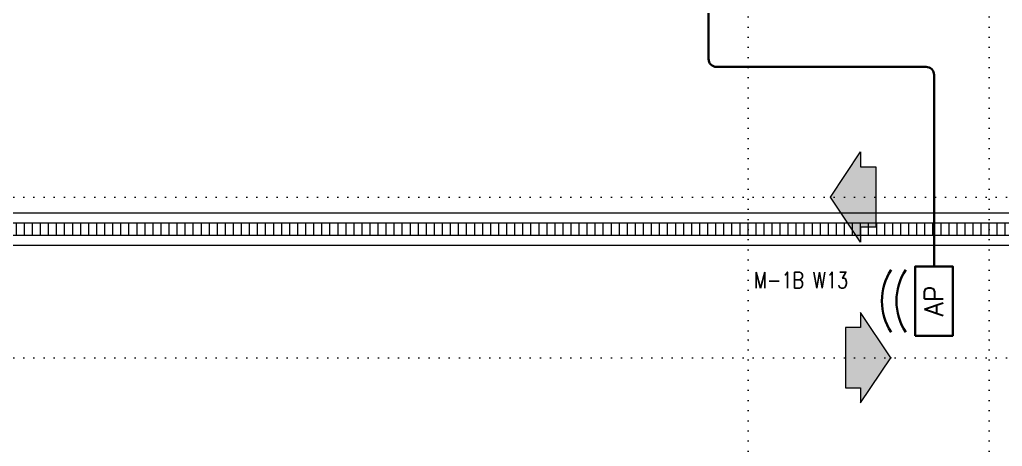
# Model space of a CAD drawing. Header units: metres. Extents: x -13621 to 152406, y -16073 to 22221.
# Drawn here: x 2294 to 3516, y 4170 to 4701 of the extents above; entities that cross this region are included whole.
import ezdxf

# ---------------------------------------------------------------- set-up
doc = ezdxf.new("R2010")
doc.units = ezdxf.units.M
doc.header["$LTSCALE"] = 100
doc.header["$MEASUREMENT"] = 0
doc.linetypes.add('DOT2', pattern=[0.125, 0, -0.125])
doc.layers.get('0').update_dxf_attribs({"color": 9, "lineweight": 9})
for name, color, linetype, lineweight in [('06D', 9, 'Continuous', 9), ('Data  Tavan', 170, 'Continuous', 30), ('E-ACCESS POINT (KABLOSUZ ERİŞİM İÇİN)', 7, 'Continuous', 30), ('E-YAZI', 7, 'Continuous', 30)]:
    doc.layers.add(name, color=color, linetype=linetype, lineweight=lineweight)
doc.styles.add('E-YAZI', font='txttw.shx')

# ---------------------------------------------------------------- blocks, each defined once
blk = doc.blocks.new('*U215')
at = {"layer": 'E-ACCESS POINT (KABLOSUZ ERİŞİM İÇİN)', "color": 4}
blk.add_lwpolyline([(-2.395, 3.237), (2.395, 3.237), (2.395, 0.647), (-2.395, 0.647)], close=True, dxfattribs=at)
at = {"layer": 'E-ACCESS POINT (KABLOSUZ ERİŞİM İÇİN)', "color": 3}
for centre in [(0, 1.555), (0, 0.549)]:
    blk.add_arc(centre, 3.988, 57.1828, 122.8172, dxfattribs=at)
at = {"layer": 'E-ACCESS POINT (KABLOSUZ ERİŞİM İÇİN)', "color": 3, "style": 'E-YAZI'}
blk.add_text('AP', height=1.28, dxfattribs=at).set_placement((-1.054, 1.311))
blk = doc.blocks.new('p-ızgara')
at = {"layer": '06D'}
h = blk.add_hatch(dxfattribs=at)
h.set_pattern_fill('_USER', color=252, scale=10, angle=90, style=0, pattern_type=0)
h.set_pattern_definition([(90, (-7e-12, -8630), (-10, 6e-16), [])])
h.paths.add_polyline_path([(7918, -4182.5), (907.5, -4182.5), (907.5, -4197.5), (7918, -4197.5)])
blk.add_lwpolyline([(7918, -4182.5), (907.5, -4182.5), (907.5, -4197.5), (7918, -4197.5)], close=True, dxfattribs=at)
blk = doc.blocks.new('0_arrow1')
blk.add_hatch(color=254).paths.add_polyline_path([(0, 0), (-22.5, -15), (-15, -15), (-15, -22.5), (15, -22.5), (15, -15), (22.5, -15)])
at = {"linetype": 'ByBlock', "lineweight": -2}
blk.add_lwpolyline([(15, -22.5), (-15, -22.5), (-15, -15), (-22.5, -15), (0, 0), (22.5, -15), (15, -15)], close=True, dxfattribs=at)
blk.add_point((0, 0))
blk = doc.blocks.new('2.bod.Mimari')
at = {"layer": '06D', "linetype": 'DOT2'}
for points in [[(1100, -4330, 0.163259), (1100, -4330), (1100, -2250, -0.4142136), (1700, -1650), (2900, -1650, -0.4142136), (3500, -2250), (3500, -4330), (3500, -4330)], [(1400, -4180), (1400, -4180, 0.3750376), (1400, -4180), (1400, -2250, -0.4142136), (1700, -1950), (2900, -1950, -0.4142136), (3200, -2250), (3200, -4330, -0.4142136), (3200, -4330), (3200, -4330)], [(375, -5889.88), (375, -4630, -0.3693847), (825, -4150), (8420, -4150)], [(525, -5909.88), (525, -4650, -0.4142136), (825, -4350), (8520, -4350)]]:
    blk.add_lwpolyline(points, format="xyb", dxfattribs=at)
at = {"layer": '06D'}
blk.add_lwpolyline([(907.5, -4210), (8397.52, -4210), (8397.52, -3773.53), (8357.52, -3773.53), (8357.52, -4170), (907.5, -4170)], close=True, dxfattribs=at)
at = {"layer": '06D', "linetype": 'DOT2'}
for points in [[(3200, -4327.5), (3200, -7755), (3200, -8105)], [(3500, -4327.5), (3500, -7755), (3500, -8105)]]:
    blk.add_lwpolyline(points, dxfattribs=at)
at = {"layer": '06D'}
blk.add_blockref('p-ızgara', (0, 0), dxfattribs=at)
at = {"layer": '06D', "yscale": 2.5, "zscale": 2.5}
for p, xscale, rotation in [((3302.5, -4150), 2.5, 90), ((3377.5, -4350), -2.5, 270)]:
    blk.add_blockref('0_arrow1', p, dxfattribs=dict(at, xscale=xscale, rotation=rotation))

msp = doc.modelspace()

# ---------------------------------------------------------------- linework, layer by layer
at = {"layer": 'Data  Tavan'}
for p, q in [((3150.9, 6527.3), (3150.9, 4651.9)), ((3421.4, 4641.9), (3160.9, 4641.9)), ((3431.4, 4393.7), (3431.4, 4631.9))]:
    msp.add_line(p, q, dxfattribs=at)
for centre, start, end in [((3160.9, 4651.9), 180, 270), ((3421.4, 4631.9), 0, 90)]:
    msp.add_arc(centre, 10, start, end, dxfattribs=at)

# ---------------------------------------------------------------- block references
msp.add_blockref('2.bod.Mimari', (0, 8630))
at = {"layer": 'E-ACCESS POINT (KABLOSUZ ERİŞİM İÇİN)', "xscale": 18, "yscale": 18, "zscale": 18, "rotation": 89.99999999999999}
msp.add_blockref('*U215', (3466.3, 4350.6), dxfattribs=at)

# ---------------------------------------------------------------- texts
at = {"layer": 'E-YAZI', "color": 6, "style": 'E-YAZI', "width": 0.8}
msp.add_text('M-1B W13', height=20, dxfattribs=at).set_placement((3207.2, 4366.6))

doc.saveas('drawing.dxf')
